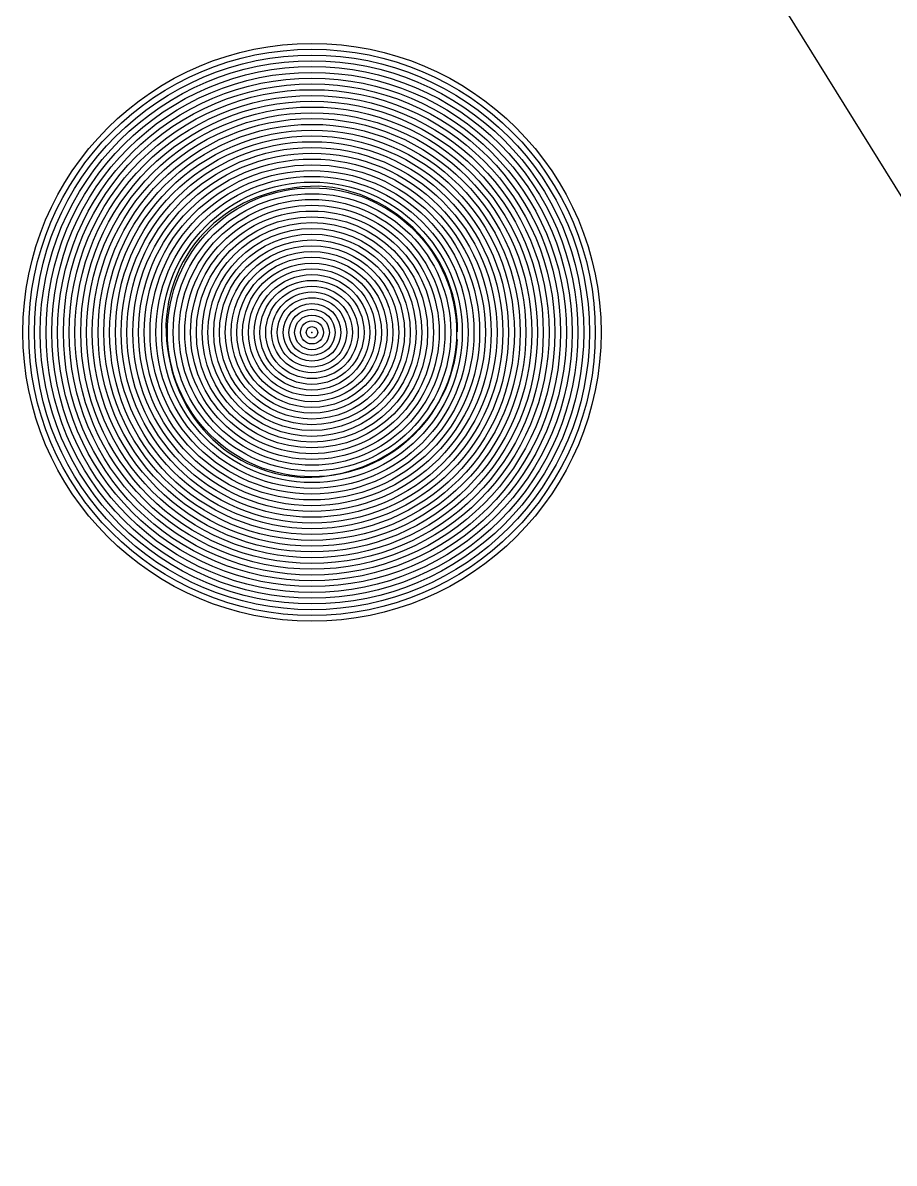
# Model space of a CAD drawing. Header units: metres. Extents: x 507606 to 508087, y 6966978 to 6967359.
# Drawn here: x 507891.617 to 507892.37, y 6967181.099 to 6967182.085 of the extents above; entities that cross this region are included whole.
import ezdxf

# ---------------------------------------------------------------- set-up
doc = ezdxf.new("R2010")
doc.units = ezdxf.units.M
doc.layers.add('mga2020DR_UNLINED', color=252, linetype='Continuous')
doc.layers.add('mga2020VEG_TREE', color=252, linetype='Continuous')

# ---------------------------------------------------------------- blocks, each defined once
blk = doc.blocks.new('BAC V TREE')
for p, q in [((-0.2662, 0.7659), (-0.3055, 0.7517)), ((-0.2258, 0.7783), (-0.2662, 0.7659)), ((-0.1844, 0.7889), (-0.2258, 0.7783)), ((-0.1419, 0.7977), (-0.1844, 0.7889)), ((-0.0984, 0.8046), (-0.1419, 0.7977)), ((-0.054, 0.8095), (-0.0984, 0.8046)), ((-0.0086, 0.8125), (-0.054, 0.8095)), ((0.0377, 0.8134), (-0.0086, 0.8125)), ((0.077, 0.8104), (0.0377, 0.8134)), ((0.116, 0.8054), (0.077, 0.8104)), ((0.1545, 0.7984), (0.116, 0.8054)), ((0.1926, 0.7896), (0.1545, 0.7984)), ((0.2302, 0.7789), (0.1926, 0.7896)), ((0.2672, 0.7664), (0.2302, 0.7789)), ((0.3035, 0.7522), (0.2672, 0.7664)), ((-0.4161, 0.6991), (-0.4505, 0.6784)), ((-0.3804, 0.7183), (-0.4161, 0.6991)), ((-0.3435, 0.7359), (-0.3804, 0.7183)), ((-0.3055, 0.7517), (-0.3435, 0.7359)), ((0.3391, 0.7362), (0.3035, 0.7522)), ((0.3739, 0.7186), (0.3391, 0.7362)), ((0.4078, 0.6994), (0.3739, 0.7186)), ((0.4409, 0.6786), (0.4078, 0.6994)), ((-0.4836, 0.6561), (-0.5153, 0.6324)), ((-0.4505, 0.6784), (-0.4836, 0.6561)), ((0.4729, 0.6563), (0.4409, 0.6786)), ((0.5039, 0.6326), (0.4729, 0.6563)), ((-0.5746, 0.5806), (-0.6021, 0.5527)), ((-0.5457, 0.6072), (-0.5746, 0.5806)), ((-0.5153, 0.6324), (-0.5457, 0.6072)), ((0.5338, 0.6073), (0.5039, 0.6326)), ((0.5626, 0.5807), (0.5338, 0.6073)), ((0.59, 0.5528), (0.5626, 0.5807)), ((-0.6281, 0.5235), (-0.6525, 0.493)), ((-0.6021, 0.5527), (-0.6281, 0.5235)), ((0.6162, 0.5235), (0.59, 0.5528)), ((0.641, 0.493), (0.6162, 0.5235)), ((-0.6754, 0.4613), (-0.6966, 0.4284)), ((-0.6525, 0.493), (-0.6754, 0.4613)), ((0.6644, 0.4613), (0.641, 0.493)), ((0.6863, 0.4285), (0.6644, 0.4613)), ((-0.7163, 0.3944), (-0.7342, 0.3594)), ((-0.6966, 0.4284), (-0.7163, 0.3944)), ((0.7066, 0.3945), (0.6863, 0.4285)), ((0.7253, 0.3594), (0.7066, 0.3945)), ((-0.7504, 0.3233), (-0.7648, 0.2862)), ((-0.7342, 0.3594), (-0.7504, 0.3233)), ((0.7423, 0.3233), (0.7253, 0.3594)), ((0.7575, 0.2863), (0.7423, 0.3233)), ((-0.7648, 0.2862), (-0.7774, 0.2482)), ((0.7709, 0.2482), (0.7575, 0.2863)), ((-0.7882, 0.2093), (-0.7971, 0.1696)), ((-0.7774, 0.2482), (-0.7882, 0.2093)), ((0.7824, 0.2093), (0.7709, 0.2482)), ((0.792, 0.1696), (0.7824, 0.2093)), ((-0.8041, 0.1291), (-0.8092, 0.0878)), ((-0.7971, 0.1696), (-0.8041, 0.1291)), ((0.7996, 0.1291), (0.792, 0.1696)), ((0.805, 0.0878), (0.7996, 0.1291)), ((-0.8092, 0.0878), (-0.8123, 0.0457)), ((0.8084, 0.0457), (0.805, 0.0878)), ((-0.8123, 0.0457), (-0.8113, -0.0008)), ((0.8095, 0.0031), (0.8084, 0.0457)), ((-0.8113, -0.0008), (-0.8084, -0.0465)), ((-0.8084, -0.0465), (-0.8034, -0.0912)), ((0.805, -0.0816), (0.8084, -0.0396)), ((-0.8034, -0.0912), (-0.7965, -0.1349)), ((0.7919, -0.1635), (0.7995, -0.1229)), ((0.7995, -0.1229), (0.805, -0.0816)), ((-0.7965, -0.1349), (-0.7878, -0.1776)), ((-0.7878, -0.1776), (-0.7771, -0.2192)), ((0.7823, -0.2032), (0.7919, -0.1635)), ((-0.7771, -0.2192), (-0.7647, -0.2598)), ((0.757, -0.2801), (0.7706, -0.2421)), ((0.7706, -0.2421), (0.7823, -0.2032)), ((-0.7647, -0.2598), (-0.7506, -0.2992)), ((-0.7506, -0.2992), (-0.7347, -0.3374)), ((0.7243, -0.3533), (0.7416, -0.3172)), ((0.7416, -0.3172), (0.757, -0.2801)), ((-0.7347, -0.3374), (-0.7171, -0.3745)), ((-0.7171, -0.3745), (-0.698, -0.4103)), ((0.7053, -0.3883), (0.7243, -0.3533)), ((-0.698, -0.4103), (-0.6772, -0.4448)), ((0.6621, -0.4551), (0.6845, -0.4223)), ((0.6845, -0.4223), (0.7053, -0.3883)), ((-0.6772, -0.4448), (-0.655, -0.478)), ((-0.655, -0.478), (-0.6312, -0.5098)), ((0.6126, -0.5173), (0.6382, -0.4868)), ((0.6382, -0.4868), (0.6621, -0.4551)), ((-0.6312, -0.5098), (-0.606, -0.5403)), ((-0.606, -0.5403), (-0.5794, -0.5693)), ((-0.5794, -0.5693), (-0.5515, -0.5968)), ((0.5572, -0.5745), (0.5856, -0.5466)), ((0.5856, -0.5466), (0.6126, -0.5173)), ((-0.5515, -0.5968), (-0.5223, -0.6229)), ((-0.5223, -0.6229), (-0.4918, -0.6474)), ((0.464, -0.65), (0.4963, -0.6262)), ((0.4963, -0.6262), (0.5274, -0.6011)), ((0.5274, -0.6011), (0.5572, -0.5745)), ((-0.4918, -0.6474), (-0.4601, -0.6703)), ((-0.4601, -0.6703), (-0.4272, -0.6916)), ((-0.4272, -0.6916), (-0.3933, -0.7112)), ((0.36, -0.7122), (0.3958, -0.693)), ((0.3958, -0.693), (0.4305, -0.6723)), ((0.4305, -0.6723), (0.464, -0.65)), ((-0.3933, -0.7112), (-0.3582, -0.7292)), ((-0.3582, -0.7292), (-0.3221, -0.7454)), ((-0.3221, -0.7454), (-0.2851, -0.7598)), ((-0.2851, -0.7598), (-0.2471, -0.7725)), ((0.2073, -0.7722), (0.2468, -0.7598)), ((0.2468, -0.7598), (0.2855, -0.7456)), ((0.2855, -0.7456), (0.3232, -0.7297)), ((0.3232, -0.7297), (0.36, -0.7122)), ((-0.2471, -0.7725), (-0.2082, -0.7833)), ((-0.2082, -0.7833), (-0.1684, -0.7922)), ((-0.1684, -0.7922), (-0.1279, -0.7992)), ((-0.1279, -0.7992), (-0.0866, -0.8042)), ((-0.0866, -0.8042), (-0.0446, -0.8073)), ((-0.0446, -0.8073), (-0.0011, -0.8064)), ((-0.0011, -0.8064), (0.0418, -0.8034)), ((0.0418, -0.8034), (0.0842, -0.7985)), ((0.0842, -0.7985), (0.1259, -0.7916)), ((0.1259, -0.7916), (0.167, -0.7828)), ((0.167, -0.7828), (0.2073, -0.7722))]:
    blk.add_line(p, q)
blk = doc.blocks.new('BAC TRUNK FILLED')
for radius in [0.5, 0.49, 0.48, 0.47, 0.46, 0.45, 0.44, 0.43, 0.42, 0.41, 0.4, 0.39, 0.38, 0.37, 0.36, 0.35, 0.34, 0.33, 0.32, 0.31, 0.3, 0.29, 0.28, 0.27, 0.26, 0.25, 0.24, 0.23, 0.22, 0.21, 0.2, 0.19, 0.18, 0.17, 0.16, 0.15, 0.14, 0.13, 0.12, 0.11, 0.1, 0.09, 0.08, 0.07, 0.06, 0.05, 0.04, 0.03, 0.02, 0.01]:
    blk.add_circle((0, 0), radius)
blk = doc.blocks.new('XE_SURVEY')
at = {"layer": 'mga2020DR_UNLINED'}
blk.add_polyline3d([(507890.69907, 6967200.57838, 5.30954), (507917.00564, 6967158.53611, 4.92474), (507917.00564, 6967158.53611, 4.92474), (507919.1786, 6967155.65512, 5.21669), (507918.45847, 6967152.39962, 5.08565), (507916.74363, 6967150.47569, 5.04778), (507914.12478, 6967149.59171, 5.14057), (507910.8669, 6967152.97712, 4.94367), (507908.11754, 6967156.51233, 5.00833), (507905.24561, 6967161.01166, 5.01719), (507902.24078, 6967166.02241, 4.92588), (507891.29648, 6967183.67656, 5.03199), (507882.56683, 6967198.54789, 5.08265), (507872.80265, 6967214.61463, 5.10401), (507866.37062, 6967225.10177, 4.91499), (507858.69143, 6967237.50775, 5.0093), (507849.55859, 6967251.60254, 5.13083), (507842.98185, 6967261.71577, 5.17813), (507840.46497, 6967268.6714, 4.70007)], dxfattribs=at)
at = {"layer": 'mga2020VEG_TREE'}
blk.add_point((507891.86657, 6967181.81744, 5.03929), dxfattribs=at)
blk.add_point((507891.86657, 6967181.81744, 5.03929), dxfattribs=at)
blk.add_point((507891.86657, 6967181.81744, 5.03929), dxfattribs=at)
blk.add_point((507891.86657, 6967181.81744, 5.03929), dxfattribs=at)
at = {"layer": 'mga2020VEG_TREE', "rotation": 0.001583333339407246}
for name, xscale, yscale, zscale in [('BAC V TREE', 0.1554417355589352, 0.1554417355589352, 0.1554417355589352), ('BAC TRUNK FILLED', 0.49979336676, 0.49979336676, 0.49979336676)]:
    blk.add_blockref(name, (507891.86657, 6967181.81744, 5.03929), dxfattribs=dict(at, xscale=xscale, yscale=yscale, zscale=zscale))

msp = doc.modelspace()

# ---------------------------------------------------------------- block references
msp.add_blockref('XE_SURVEY', (0, 0))

doc.saveas('drawing.dxf')
